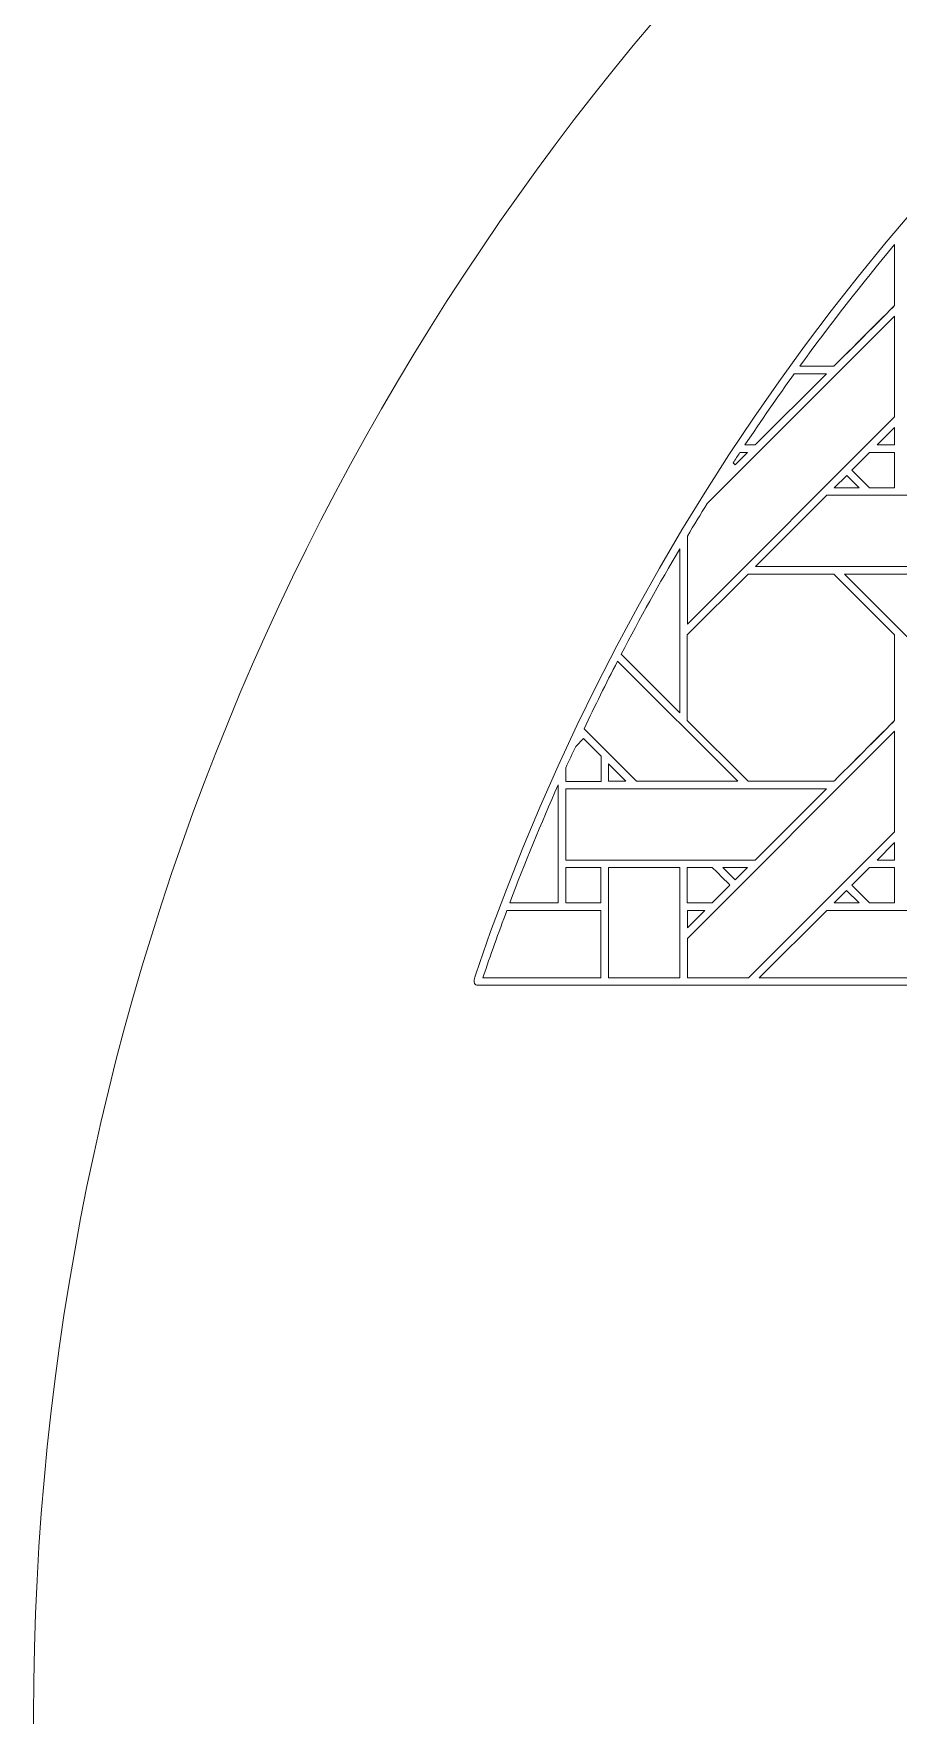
# Model space of a CAD drawing. Header units: inches. Extents: x 6.4 to 18.4, y 3.1 to 15.1.
# Drawn here: x 6.383 to 8.359, y 9.095 to 12.939 of the extents above; entities that cross this region are included whole.
import ezdxf

# ---------------------------------------------------------------- set-up
doc = ezdxf.new("R2010")
doc.units = ezdxf.units.IN
doc.header["$MEASUREMENT"] = 0
doc.layers.add('Design', color=7, linetype='Continuous', lineweight=0)

msp = doc.modelspace()

# ---------------------------------------------------------------- linework, layer by layer
at = {"layer": 'Design'}
for points, knots in [([(12.3829, 15.0948), (9.0691, 15.0948), (6.3829, 12.4085), (6.3829, 9.0948), (6.3829, 5.7811), (9.0691, 3.0948), (12.3829, 3.0948), (15.6966, 3.0948), (18.3829, 5.7811), (18.3829, 9.0948), (18.3829, 12.4085), (15.6966, 15.0948), (12.3829, 15.0948)], [0, 0, 0, 0, 1, 1, 1, 2, 2, 2, 3, 3, 3, 4, 4, 4, 4]), ([(7.399, 10.7636), (7.399, 10.7636), (7.4146, 10.7636), (7.4146, 10.7636), (7.4146, 10.7636), (7.4265, 10.7636), (7.4265, 10.7636), (7.4265, 10.7636), (17.3629, 10.7636), (17.3629, 10.7636), (17.3711, 10.7636), (17.3771, 10.7713), (17.3751, 10.7793), (17.374, 10.7838), (17.3725, 10.7889), (17.3707, 10.7944), (16.6636, 12.8699), (14.6977, 14.3629), (12.3829, 14.3629), (10.0662, 14.3629), (8.0989, 12.8675), (7.3933, 10.7893), (7.3898, 10.779), (7.3884, 10.7717), (7.3905, 10.7675), (7.3918, 10.7649), (7.3945, 10.7636), (7.399, 10.7636)], [0, 0, 0, 0, 1, 1, 1, 2, 2, 2, 3, 3, 3, 4, 4, 4, 5, 5, 5, 6, 6, 6, 7, 7, 7, 8, 8, 8, 9, 9, 9, 9]), ([(8.3504, 12.4566), (8.3504, 12.4566), (8.3504, 12.3173), (8.3504, 12.3173), (8.3326, 12.2994), (8.2207, 12.1876), (8.2117, 12.1786), (8.2117, 12.1786), (8.1337, 12.1786), (8.1337, 12.1786), (8.2028, 12.2738), (8.2751, 12.3665), (8.3504, 12.4566)], [0, 0, 0, 0, 1, 1, 1, 2, 2, 2, 3, 3, 3, 4, 4, 4, 4]), ([(8.3504, 12.4566), (8.3504, 12.4566), (8.3504, 12.3173), (8.3504, 12.3173), (8.3322, 12.299), (8.2204, 12.1874), (8.2117, 12.1786), (8.2117, 12.1786), (8.1337, 12.1786), (8.1337, 12.1786), (8.2028, 12.2738), (8.2751, 12.3665), (8.3504, 12.4566)], [0, 0, 0, 0, 1, 1, 1, 2, 2, 2, 3, 3, 3, 4, 4, 4, 4]), ([(7.8768, 11.7901), (7.8918, 11.8151), (7.9069, 11.8401), (7.9223, 11.8648), (7.9223, 11.8648), (8.3504, 12.2929), (8.3504, 12.2929), (8.3504, 12.2929), (8.3504, 12.0628), (8.3504, 12.0628), (8.3504, 12.0628), (7.8768, 11.5892), (7.8768, 11.5892), (7.8768, 11.5892), (7.8768, 11.7901), (7.8768, 11.7901)], [0, 0, 0, 0, 1, 1, 1, 2, 2, 2, 3, 3, 3, 4, 4, 4, 5, 5, 5, 5]), ([(8.1212, 12.1613), (8.1212, 12.1613), (8.1946, 12.1613), (8.1946, 12.1613), (8.1946, 12.1613), (8.0319, 11.9986), (8.0319, 11.9986), (8.0319, 11.9986), (8.0085, 11.9986), (8.0085, 11.9986), (8.0451, 12.0536), (8.0826, 12.1079), (8.1212, 12.1613)], [0, 0, 0, 0, 1, 1, 1, 2, 2, 2, 3, 3, 3, 4, 4, 4, 4]), ([(8.3504, 11.9987), (8.3504, 11.9987), (8.3107, 11.9987), (8.3107, 11.9987), (8.3107, 11.9987), (8.3504, 12.0384), (8.3504, 12.0384), (8.3504, 12.0384), (8.3504, 11.9987), (8.3504, 11.9987)], [0, 0, 0, 0, 1, 1, 1, 2, 2, 2, 3, 3, 3, 3]), ([(7.997, 11.9814), (7.997, 11.9814), (8.0146, 11.9814), (8.0146, 11.9814), (8.0146, 11.9814), (7.9864, 11.9532), (7.9864, 11.9532), (7.9864, 11.9532), (7.9817, 11.9579), (7.9817, 11.9579), (7.9868, 11.9657), (7.9918, 11.9736), (7.997, 11.9814)], [0, 0, 0, 0, 1, 1, 1, 2, 2, 2, 3, 3, 3, 4, 4, 4, 4]), ([(8.3504, 11.9006), (8.3504, 11.9006), (8.2933, 11.9006), (8.2933, 11.9006), (8.2933, 11.9006), (8.2529, 11.941), (8.2529, 11.941), (8.2529, 11.941), (8.2934, 11.9814), (8.2934, 11.9814), (8.2934, 11.9814), (8.3504, 11.9814), (8.3504, 11.9814), (8.3504, 11.9814), (8.3504, 11.9006), (8.3504, 11.9006)], [0, 0, 0, 0, 1, 1, 1, 2, 2, 2, 3, 3, 3, 4, 4, 4, 5, 5, 5, 5]), ([(8.2529, 11.941), (8.2529, 11.941), (8.2934, 11.9814), (8.2934, 11.9814), (8.2934, 11.9814), (8.3504, 11.9814), (8.3504, 11.9814), (8.3504, 11.9814), (8.3504, 11.9006), (8.3504, 11.9006), (8.3504, 11.9006), (8.2933, 11.9006), (8.2933, 11.9006), (8.2933, 11.9006), (8.2529, 11.941), (8.2529, 11.941)], [0, 0, 0, 0, 1, 1, 1, 2, 2, 2, 3, 3, 3, 4, 4, 4, 5, 5, 5, 5]), ([(8.2691, 11.9006), (8.2691, 11.9006), (8.2126, 11.9006), (8.2126, 11.9006), (8.2126, 11.9006), (8.2409, 11.9289), (8.2409, 11.9289), (8.2409, 11.9289), (8.2691, 11.9006), (8.2691, 11.9006)], [0, 0, 0, 0, 1, 1, 1, 2, 2, 2, 3, 3, 3, 3]), ([(8.6279, 11.8835), (8.6279, 11.8835), (8.6279, 11.7206), (8.6279, 11.7206), (8.6279, 11.7206), (8.0326, 11.7206), (8.0326, 11.7206), (8.0326, 11.7206), (8.1955, 11.8835), (8.1955, 11.8835), (8.1955, 11.8835), (8.6279, 11.8835), (8.6279, 11.8835)], [0, 0, 0, 0, 1, 1, 1, 2, 2, 2, 3, 3, 3, 4, 4, 4, 4]), ([(7.8596, 11.7615), (7.8596, 11.7615), (7.8596, 11.3863), (7.8596, 11.3863), (7.8596, 11.3863), (7.7256, 11.5203), (7.7256, 11.5203), (7.7682, 11.6019), (7.8129, 11.6824), (7.8596, 11.7615)], [0, 0, 0, 0, 1, 1, 1, 2, 2, 2, 3, 3, 3, 3]), ([(7.8767, 11.5648), (7.8767, 11.5648), (8.0154, 11.7035), (8.0154, 11.7035), (8.0154, 11.7035), (8.2116, 11.7035), (8.2116, 11.7035), (8.2116, 11.7035), (8.3504, 11.5648), (8.3504, 11.5648), (8.3504, 11.5648), (8.3504, 11.3686), (8.3504, 11.3686), (8.3326, 11.3507), (8.2207, 11.2389), (8.2117, 11.2299), (8.2117, 11.2299), (8.016, 11.2299), (8.016, 11.2299), (8.016, 11.2299), (7.8767, 11.3691), (7.8767, 11.3691), (7.8767, 11.3691), (7.8767, 11.5648), (7.8767, 11.5648)], [0, 0, 0, 0, 1, 1, 1, 2, 2, 2, 3, 3, 3, 4, 4, 4, 5, 5, 5, 6, 6, 6, 7, 7, 7, 8, 8, 8, 8]), ([(7.8767, 11.5648), (7.8767, 11.5648), (8.0154, 11.7035), (8.0154, 11.7035), (8.0154, 11.7035), (8.2116, 11.7035), (8.2116, 11.7035), (8.2116, 11.7035), (8.3504, 11.5648), (8.3504, 11.5648), (8.3504, 11.5648), (8.3504, 11.3686), (8.3504, 11.3686), (8.3323, 11.3504), (8.2204, 11.2387), (8.2117, 11.2299), (8.2117, 11.2299), (8.016, 11.2299), (8.016, 11.2299), (8.016, 11.2299), (7.8767, 11.3691), (7.8767, 11.3691), (7.8767, 11.3691), (7.8767, 11.5648), (7.8767, 11.5648)], [0, 0, 0, 0, 1, 1, 1, 2, 2, 2, 3, 3, 3, 4, 4, 4, 5, 5, 5, 6, 6, 6, 7, 7, 7, 8, 8, 8, 8]), ([(8.4669, 11.7035), (8.4669, 11.7035), (8.9405, 11.2299), (8.9405, 11.2299), (8.9405, 11.2299), (8.7095, 11.2299), (8.7095, 11.2299), (8.7095, 11.2299), (8.2359, 11.7035), (8.2359, 11.7035), (8.2359, 11.7035), (8.4669, 11.7035), (8.4669, 11.7035)], [0, 0, 0, 0, 1, 1, 1, 2, 2, 2, 3, 3, 3, 4, 4, 4, 4]), ([(7.7173, 11.5043), (7.7173, 11.5043), (7.9918, 11.2299), (7.9918, 11.2299), (7.9918, 11.2299), (7.7607, 11.2299), (7.7607, 11.2299), (7.7607, 11.2299), (7.6407, 11.35), (7.6407, 11.35), (7.6654, 11.4019), (7.691, 11.4533), (7.7173, 11.5043)], [0, 0, 0, 0, 1, 1, 1, 2, 2, 2, 3, 3, 3, 4, 4, 4, 4]), ([(7.8768, 10.7802), (7.8768, 10.7802), (7.8768, 10.8705), (7.8768, 10.8705), (7.8768, 10.8705), (8.3504, 11.3441), (8.3504, 11.3441), (8.3504, 11.3441), (8.3504, 11.1141), (8.3504, 11.1141), (8.3504, 11.1141), (8.0166, 10.7802), (8.0166, 10.7802), (8.0166, 10.7802), (7.8768, 10.7802), (7.8768, 10.7802)], [0, 0, 0, 0, 1, 1, 1, 2, 2, 2, 3, 3, 3, 4, 4, 4, 5, 5, 5, 5]), ([(7.5989, 11.2602), (7.6064, 11.2767), (7.6139, 11.2932), (7.6216, 11.3097), (7.6216, 11.3097), (7.6392, 11.3273), (7.6392, 11.3273), (7.6392, 11.3273), (7.6795, 11.287), (7.6795, 11.287), (7.6795, 11.287), (7.6795, 11.2297), (7.6795, 11.2297), (7.6795, 11.2297), (7.5989, 11.2297), (7.5989, 11.2297), (7.5989, 11.2297), (7.5989, 11.2602), (7.5989, 11.2602)], [0, 0, 0, 0, 1, 1, 1, 2, 2, 2, 3, 3, 3, 4, 4, 4, 5, 5, 5, 6, 6, 6, 6]), ([(7.5989, 11.2602), (7.6064, 11.2767), (7.6139, 11.2932), (7.6216, 11.3097), (7.6216, 11.3097), (7.6392, 11.3273), (7.6392, 11.3273), (7.6392, 11.3273), (7.6795, 11.287), (7.6795, 11.287), (7.6795, 11.287), (7.6795, 11.2297), (7.6795, 11.2297), (7.6795, 11.2297), (7.5989, 11.2297), (7.5989, 11.2297), (7.5989, 11.2297), (7.5989, 11.2602), (7.5989, 11.2602)], [0, 0, 0, 0, 1, 1, 1, 2, 2, 2, 3, 3, 3, 4, 4, 4, 5, 5, 5, 6, 6, 6, 6]), ([(7.6968, 11.2299), (7.6968, 11.2299), (7.6968, 11.2697), (7.6968, 11.2697), (7.6968, 11.2697), (7.7365, 11.2299), (7.7365, 11.2299), (7.7365, 11.2299), (7.6968, 11.2299), (7.6968, 11.2299)], [0, 0, 0, 0, 1, 1, 1, 2, 2, 2, 3, 3, 3, 3]), ([(7.5816, 11.2216), (7.5816, 11.2216), (7.5816, 10.9519), (7.5816, 10.9519), (7.5816, 10.9519), (7.4708, 10.9519), (7.4708, 10.9519), (7.5053, 11.043), (7.5423, 11.1329), (7.5816, 11.2216)], [0, 0, 0, 0, 1, 1, 1, 2, 2, 2, 3, 3, 3, 3]), ([(7.5989, 11.0499), (7.5989, 11.0499), (7.5989, 11.2126), (7.5989, 11.2126), (7.5989, 11.2126), (8.1946, 11.2126), (8.1946, 11.2126), (8.1946, 11.2126), (8.0319, 11.0499), (8.0319, 11.0499), (8.0319, 11.0499), (7.5989, 11.0499), (7.5989, 11.0499)], [0, 0, 0, 0, 1, 1, 1, 2, 2, 2, 3, 3, 3, 4, 4, 4, 4]), ([(8.3107, 11.0499), (8.3107, 11.0499), (8.3504, 11.0897), (8.3504, 11.0897), (8.3504, 11.0897), (8.3504, 11.0499), (8.3504, 11.0499), (8.3504, 11.0499), (8.3107, 11.0499), (8.3107, 11.0499)], [0, 0, 0, 0, 1, 1, 1, 2, 2, 2, 3, 3, 3, 3]), ([(7.5989, 10.9519), (7.5989, 10.9519), (7.5989, 11.0327), (7.5989, 11.0327), (7.5989, 11.0327), (7.6791, 11.0327), (7.6791, 11.0327), (7.6791, 11.0327), (7.6791, 10.9519), (7.6791, 10.9519), (7.6791, 10.9519), (7.5989, 10.9519), (7.5989, 10.9519)], [0, 0, 0, 0, 1, 1, 1, 2, 2, 2, 3, 3, 3, 4, 4, 4, 4]), ([(7.6791, 11.0327), (7.6791, 11.0327), (7.6791, 10.9519), (7.6791, 10.9519), (7.6791, 10.9519), (7.5989, 10.9519), (7.5989, 10.9519), (7.5989, 10.9519), (7.5989, 11.0327), (7.5989, 11.0327), (7.5989, 11.0327), (7.6791, 11.0327), (7.6791, 11.0327)], [0, 0, 0, 0, 1, 1, 1, 2, 2, 2, 3, 3, 3, 4, 4, 4, 4]), ([(7.8596, 10.7802), (7.8596, 10.7802), (7.6967, 10.7802), (7.6967, 10.7802), (7.6967, 10.7802), (7.6967, 11.0326), (7.6967, 11.0326), (7.6967, 11.0326), (7.8596, 11.0326), (7.8596, 11.0326), (7.8596, 11.0326), (7.8596, 10.7802), (7.8596, 10.7802)], [0, 0, 0, 0, 1, 1, 1, 2, 2, 2, 3, 3, 3, 4, 4, 4, 4]), ([(7.8767, 11.0327), (7.8767, 11.0327), (7.9338, 11.0327), (7.9338, 11.0327), (7.9389, 11.0276), (7.9697, 10.9967), (7.9741, 10.9923), (7.9741, 10.9923), (7.9337, 10.9519), (7.9337, 10.9519), (7.9337, 10.9519), (7.8767, 10.9519), (7.8767, 10.9519), (7.8767, 10.9519), (7.8767, 11.0327), (7.8767, 11.0327)], [0, 0, 0, 0, 1, 1, 1, 2, 2, 2, 3, 3, 3, 4, 4, 4, 5, 5, 5, 5]), ([(7.8767, 11.0327), (7.8767, 11.0327), (7.9338, 11.0327), (7.9338, 11.0327), (7.939, 11.0275), (7.9698, 10.9966), (7.9741, 10.9923), (7.9741, 10.9923), (7.9337, 10.9519), (7.9337, 10.9519), (7.9337, 10.9519), (7.8767, 10.9519), (7.8767, 10.9519), (7.8767, 10.9519), (7.8767, 11.0327), (7.8767, 11.0327)], [0, 0, 0, 0, 1, 1, 1, 2, 2, 2, 3, 3, 3, 4, 4, 4, 5, 5, 5, 5]), ([(8.0146, 11.0326), (8.0146, 11.0326), (7.9864, 11.0045), (7.9864, 11.0045), (7.9864, 11.0045), (7.9582, 11.0326), (7.9582, 11.0326), (7.9582, 11.0326), (8.0146, 11.0326), (8.0146, 11.0326)], [0, 0, 0, 0, 1, 1, 1, 2, 2, 2, 3, 3, 3, 3]), ([(8.2529, 10.9923), (8.2529, 10.9923), (8.2933, 11.0327), (8.2933, 11.0327), (8.2933, 11.0327), (8.3504, 11.0327), (8.3504, 11.0327), (8.3504, 11.0327), (8.3504, 10.9519), (8.3504, 10.9519), (8.3504, 10.9519), (8.2933, 10.9519), (8.2933, 10.9519), (8.2933, 10.9519), (8.2529, 10.9923), (8.2529, 10.9923)], [0, 0, 0, 0, 1, 1, 1, 2, 2, 2, 3, 3, 3, 4, 4, 4, 5, 5, 5, 5]), ([(8.2529, 10.9923), (8.2529, 10.9923), (8.2933, 11.0327), (8.2933, 11.0327), (8.2933, 11.0327), (8.3504, 11.0327), (8.3504, 11.0327), (8.3504, 11.0327), (8.3504, 10.9519), (8.3504, 10.9519), (8.3504, 10.9519), (8.2933, 10.9519), (8.2933, 10.9519), (8.2933, 10.9519), (8.2529, 10.9923), (8.2529, 10.9923)], [0, 0, 0, 0, 1, 1, 1, 2, 2, 2, 3, 3, 3, 4, 4, 4, 5, 5, 5, 5]), ([(8.2691, 10.9519), (8.2691, 10.9519), (8.2126, 10.9519), (8.2126, 10.9519), (8.2126, 10.9519), (8.2408, 10.9801), (8.2408, 10.9801), (8.2408, 10.9801), (8.2691, 10.9519), (8.2691, 10.9519)], [0, 0, 0, 0, 1, 1, 1, 2, 2, 2, 3, 3, 3, 3]), ([(7.4644, 10.9347), (7.4644, 10.9347), (7.6792, 10.9347), (7.6792, 10.9347), (7.6792, 10.9347), (7.6792, 10.7802), (7.6792, 10.7802), (7.6792, 10.7802), (7.4094, 10.7802), (7.4094, 10.7802), (7.4269, 10.8321), (7.4453, 10.8836), (7.4644, 10.9347)], [0, 0, 0, 0, 1, 1, 1, 2, 2, 2, 3, 3, 3, 4, 4, 4, 4]), ([(7.9166, 10.9347), (7.9166, 10.9347), (7.8768, 10.8949), (7.8768, 10.8949), (7.8768, 10.8949), (7.8768, 10.9347), (7.8768, 10.9347), (7.8768, 10.9347), (7.9166, 10.9347), (7.9166, 10.9347)], [0, 0, 0, 0, 1, 1, 1, 2, 2, 2, 3, 3, 3, 3]), ([(8.6279, 10.7802), (8.6279, 10.7802), (8.0409, 10.7802), (8.0409, 10.7802), (8.0409, 10.7802), (8.1954, 10.9347), (8.1954, 10.9347), (8.1954, 10.9347), (8.6279, 10.9347), (8.6279, 10.9347), (8.6279, 10.9347), (8.6279, 10.7802), (8.6279, 10.7802)], [0, 0, 0, 0, 1, 1, 1, 2, 2, 2, 3, 3, 3, 4, 4, 4, 4])]:
    msp.add_open_spline(points, degree=3, knots=knots, dxfattribs=at)

doc.saveas('drawing.dxf')
